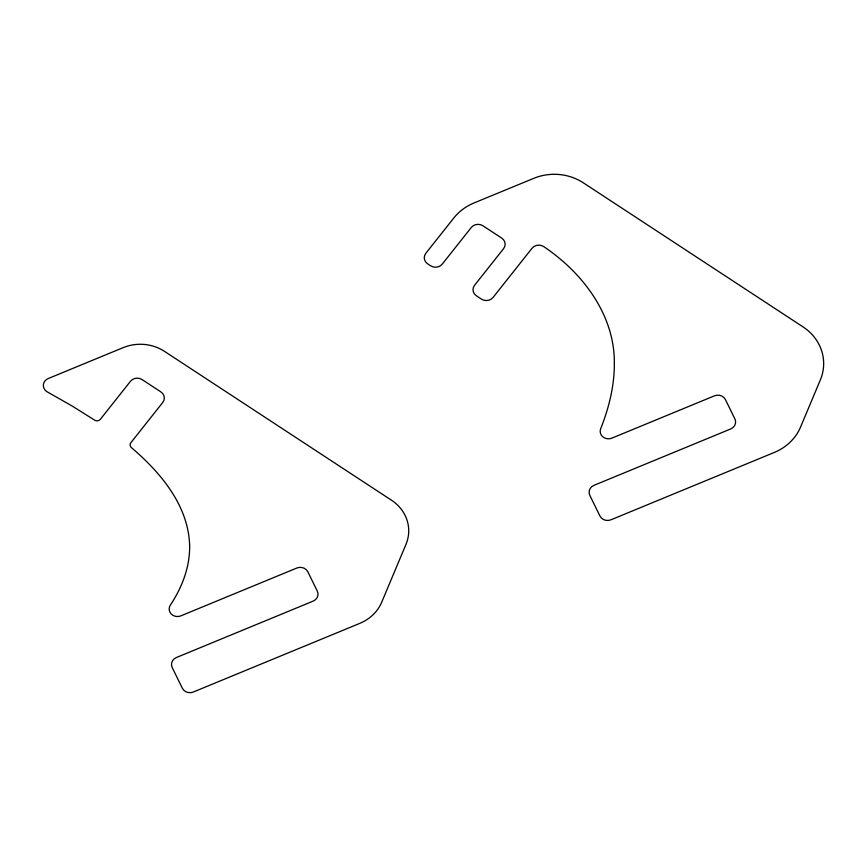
<?xml version="1.0" encoding="UTF-8"?>
<svg xmlns="http://www.w3.org/2000/svg" width="867" height="867" viewBox="0 0 867 867"><rect width="100%" height="100%" fill="white"/><g stroke="black" fill="none" stroke-linecap="round" stroke-linejoin="round"><path stroke-width="1.3" d="M614.356 363.262C614.454 385.739 608.981 407.869 600.701 428.656A8.312 7.575 -2.1 0 0 602.825 436.795A8.312 7.575 -2.1 0 0 611.885 438.128L714.451 395.829A8.312 7.575 -2.1 0 1 725.43 399.6L734.902 418.924A8.312 7.575 -2.1 0 1 730.697 428.959L594.025 485.314A8.312 7.575 -2.1 0 0 589.809 495.339L599.964 516.049A8.312 7.575 -2.1 0 0 610.932 519.81L774.296 452.455A49.885 45.463 -2.1 0 0 800.566 427.041L820.355 379.898A49.885 45.463 -2.1 0 0 803.091 326.935L583.296 182.796A49.885 45.463 -2.1 0 0 533.693 178.364L473.891 203.019A49.885 45.463 -2.1 0 0 453.842 217.964L425.838 253.283A8.312 7.575 -2.1 0 0 427.68 263.85L430.682 265.822A8.312 7.575 -2.1 0 0 442.3 264.067L471.28 227.501A8.312 7.575 -2.1 0 1 482.886 225.756L501.722 238.1A8.312 7.575 -2.1 0 1 503.564 248.677L474.585 285.243A8.312 7.575 -2.1 0 0 476.417 295.81L481.488 299.137A8.312 7.575 -2.1 0 0 493.095 297.392L532.024 248.287A8.312 7.575 -2.1 0 1 543.847 246.672C582.591 272.758 614.736 314.743 614.356 363.262M189.635 545.722C189.981 566.996 182.027 587.533 170.387 605.058A8.312 7.575 -2.1 0 0 171.243 613.999A8.312 7.575 -2.1 0 0 180.867 615.852L296.85 568.026A8.312 7.575 -2.1 0 1 307.828 571.797L317.3 591.121A8.312 7.575 -2.1 0 1 313.085 601.156L176.413 657.511A8.312 7.575 -2.1 0 0 172.208 667.547L182.352 688.246A8.312 7.575 -2.1 0 0 193.33 692.018L359.838 623.351A41.562 37.888 -2.1 0 0 381.718 602.186L405.962 544.422A41.562 37.888 -2.1 0 0 391.581 500.281L164.47 351.352A41.562 37.888 -2.1 0 0 123.136 347.656L48.281 378.521A8.312 7.575 -2.1 0 0 43.361 385.013A8.312 7.575 -2.1 0 0 47.382 391.949L72.156 406.016L94.568 420.105A4.162 3.793 -2.1 0 0 100.399 419.238L130.451 381.317A8.312 7.575 -2.1 0 1 142.069 379.562L160.904 391.917A8.312 7.575 -2.1 0 1 162.736 402.483L130.917 442.636A4.162 3.793 -2.1 0 0 131.426 447.621C160.547 472.515 188.572 505.504 189.635 545.722"/></g></svg>
